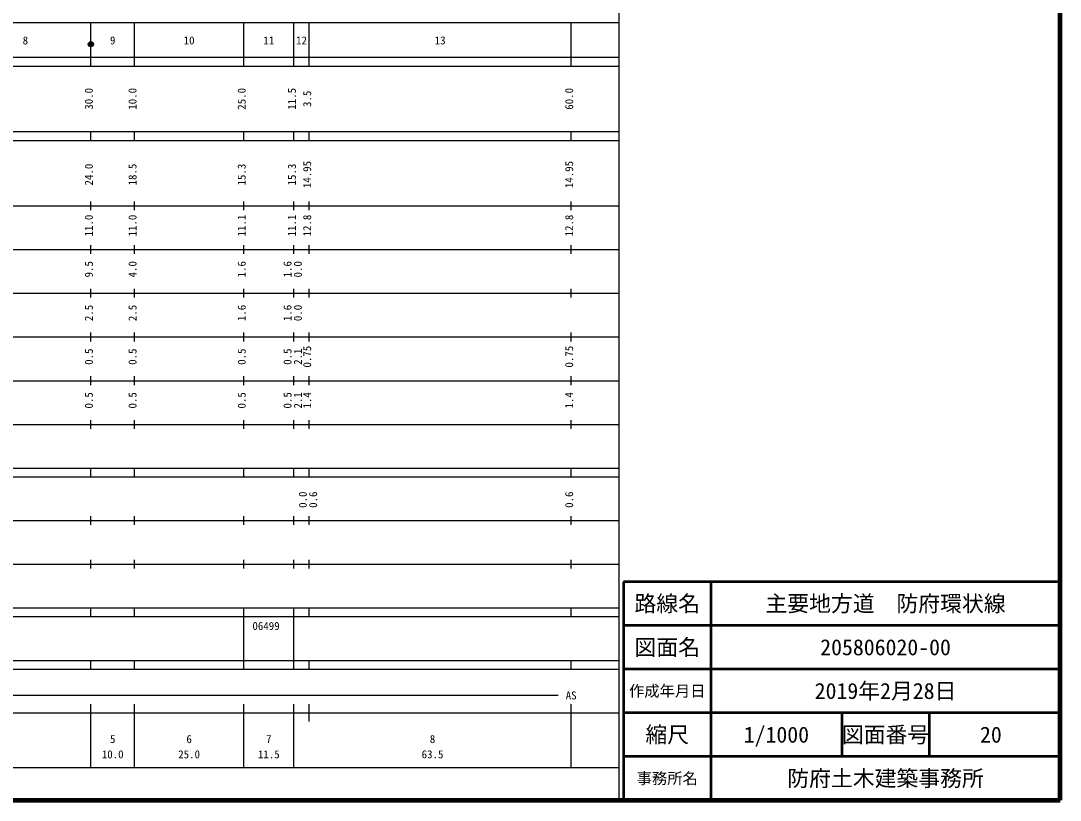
# Model space of a CAD drawing. Units: millimetres on the paper, enlarged 1000 times. Extents: x 40000 to 680000, y 20000 to 380000.
# Drawn here: x 441950 to 680000, y 20000 to 198357 of the extents above; entities that cross this region are included whole.
import ezdxf
from ezdxf.enums import TextEntityAlignment as Align

# ---------------------------------------------------------------- set-up
doc = ezdxf.new("R2010")
doc.units = ezdxf.units.MM
doc.header["$LTSCALE"] = 1000
for name, color, linetype, lineweight in [('M-TTL', 2, 'Continuous', 140), ('M-TTL-BAND', 7, 'Continuous', 25), ('M-TTL-FRAM', 2, 'Continuous', 50), ('M-TTL-LINE', 7, 'Continuous', 50)]:
    doc.layers.add(name, color=color, linetype=linetype, lineweight=lineweight)
doc.layers.add('M-TTL-TXT', color=7, linetype='Continuous')
doc.styles.add('ＭＳ ゴシック', font='')
doc.styles.get('ＭＳ ゴシック').set_extended_font_data('MS Gothic')

msp = doc.modelspace()

# ---------------------------------------------------------------- linework, layer by layer
at = {"layer": 'M-TTL'}
for p, q in [((680000, 20000), (680000, 380000)), ((40000, 20000), (680000, 20000))]:
    msp.add_line(p, q, dxfattribs=at)
at = {"layer": 'M-TTL-BAND'}
for p, q in [((579000, 20000), (579000, 370000)), ((68000, 198000), (579000, 198000)), ((458000, 188000), (458000, 198000)), ((468000, 188000), (468000, 198000)), ((493000, 188000), (493000, 198000)), ((504500, 188000), (504500, 198000)), ((508000, 188000), (508000, 198000)), ((568000, 188000), (568000, 198000)), ((40000, 190000), (579000, 190000)), ((40000, 188000), (579000, 188000)), ((40000, 173000), (579000, 173000)), ((458000, 171000), (458000, 173000)), ((468000, 171000), (468000, 173000)), ((493000, 171000), (493000, 173000)), ((504500, 171000), (504500, 173000)), ((508000, 171000), (508000, 173000)), ((568000, 171000), (568000, 173000)), ((40000, 171000), (579000, 171000)), ((40000, 156000), (579000, 156000)), ((458000, 155000), (458000, 157000)), ((468000, 155000), (468000, 157000)), ((493000, 155000), (493000, 157000)), ((504500, 155000), (504500, 157000)), ((508000, 155000), (508000, 157000)), ((568000, 155000), (568000, 157000)), ((46000, 146000), (579000, 146000)), ((458000, 145000), (458000, 147000)), ((468000, 145000), (468000, 147000)), ((493000, 145000), (493000, 147000)), ((504500, 145000), (504500, 147000)), ((508000, 145000), (508000, 147000)), ((568000, 145000), (568000, 147000)), ((52000, 136000), (579000, 136000)), ((458000, 135000), (458000, 137000)), ((468000, 135000), (468000, 137000)), ((493000, 135000), (493000, 137000)), ((504500, 135000), (504500, 137000)), ((508000, 135000), (508000, 137000)), ((568000, 135000), (568000, 137000)), ((458000, 125000), (458000, 127000)), ((468000, 125000), (468000, 127000)), ((493000, 125000), (493000, 127000)), ((504500, 125000), (504500, 127000)), ((508000, 125000), (508000, 127000)), ((568000, 125000), (568000, 127000)), ((46000, 126000), (579000, 126000)), ((458000, 115000), (458000, 117000)), ((468000, 115000), (468000, 117000)), ((493000, 115000), (493000, 117000)), ((504500, 115000), (504500, 117000)), ((508000, 115000), (508000, 117000)), ((568000, 115000), (568000, 117000)), ((52000, 116000), (579000, 116000)), ((46000, 106000), (579000, 106000)), ((458000, 105000), (458000, 107000)), ((468000, 105000), (468000, 107000)), ((493000, 105000), (493000, 107000)), ((504500, 105000), (504500, 107000)), ((508000, 105000), (508000, 107000)), ((568000, 105000), (568000, 107000)), ((40000, 96000), (579000, 96000)), ((458000, 94000), (458000, 96000)), ((468000, 94000), (468000, 96000)), ((493000, 94000), (493000, 96000)), ((504500, 94000), (504500, 96000)), ((508000, 94000), (508000, 96000)), ((568000, 94000), (568000, 96000)), ((40000, 94000), (579000, 94000)), ((49000, 84000), (579000, 84000)), ((458000, 83000), (458000, 85000)), ((468000, 83000), (468000, 85000)), ((493000, 83000), (493000, 85000)), ((504500, 83000), (504500, 85000)), ((508000, 83000), (508000, 85000)), ((568000, 83000), (568000, 85000)), ((40000, 74000), (579000, 74000)), ((458000, 73000), (458000, 75000)), ((468000, 73000), (468000, 75000)), ((493000, 73000), (493000, 75000)), ((504500, 73000), (504500, 75000)), ((508000, 73000), (508000, 75000)), ((568000, 73000), (568000, 75000)), ((40000, 64000), (579000, 64000)), ((40000, 62000), (579000, 62000)), ((458000, 62000), (458000, 64000)), ((468000, 62000), (468000, 64000)), ((493000, 62000), (493000, 64000)), ((493000, 62000), (493000, 64000)), ((493000, 52000), (493000, 62000)), ((504500, 62000), (504500, 64000)), ((504500, 52000), (504500, 62000)), ((508000, 62000), (508000, 64000)), ((568000, 62000), (568000, 64000)), ((40000, 52000), (579000, 52000)), ((40000, 50000), (579000, 50000)), ((458000, 50000), (458000, 52000)), ((468000, 50000), (468000, 52000)), ((493000, 50000), (493000, 52000)), ((493000, 50000), (493000, 52000)), ((504500, 50000), (504500, 52000)), ((508000, 50000), (508000, 52000)), ((568000, 50000), (568000, 52000)), ((71000, 44000), (565000, 44000)), ((458000, 27500), (458000, 42000)), ((468000, 27500), (468000, 42000)), ((493000, 27500), (493000, 42000)), ((504500, 27500), (504500, 42000)), ((508000, 38000), (508000, 42000)), ((568000, 27500), (568000, 42000)), ((40000, 40000), (579000, 40000)), ((68000, 27500), (579000, 27500))]:
    msp.add_line(p, q, dxfattribs=at)
for radius in [600, 500, 400, 300, 200, 100]:
    msp.add_circle((458000, 193000), radius, dxfattribs=at)
at = {"layer": 'M-TTL-FRAM'}
for p, q in [((680000, 70000), (580000, 70000)), ((580000, 70000), (580000, 20000))]:
    msp.add_line(p, q, dxfattribs=at)
at = {"layer": 'M-TTL-LINE'}
for p, q in [((600000, 70000), (600000, 20000)), ((680000, 60000), (580000, 60000)), ((680000, 50000), (580000, 50000)), ((680000, 40000), (580000, 40000)), ((630000, 40000), (630000, 30000)), ((650000, 40000), (650000, 30000)), ((680000, 30000), (580000, 30000))]:
    msp.add_line(p, q, dxfattribs=at)

# ---------------------------------------------------------------- texts
at = {"layer": 'M-TTL-BAND', "style": 'ＭＳ ゴシック'}
for s, p in [('8', (443000, 192405)), ('9', (463000, 192405)), ('10', (480500, 192405)), ('11', (498750, 192405)), ('12', (506250, 192405)), ('13', (538000, 192405)), ('AS', (568000, 42500)), ('5', (463000, 32523)), ('6', (480500, 32523)), ('7', (498750, 32523)), ('8', (536250, 32523)), ('10.0', (463000, 29033)), ('25.0', (480500, 29033)), ('11.5', (498750, 29033)), ('63.5', (536250, 29033))]:
    msp.add_text(s, height=1833, dxfattribs=at).set_placement(p, align=Align.BOTTOM_CENTER)
for s, p in [('30.0', (459000, 180500)), ('10.0', (469000, 180500)), ('25.0', (494000, 180500)), ('11.5', (505500, 180500)), ('3.5', (509000, 180500)), ('60.0', (569000, 180500)), ('24.0', (459000, 163174)), ('18.5', (469000, 163174)), ('15.3', (494000, 163174)), ('15.3', (505500, 163174)), ('14.95', (509000, 163174)), ('14.95', (569000, 163174)), ('11.0', (459000, 151500)), ('11.0', (469000, 151500)), ('11.1', (494000, 151500)), ('11.1', (505500, 151500)), ('12.8', (509000, 151500)), ('12.8', (569000, 151500)), ('9.5', (459000, 141500)), ('4.0', (469000, 141500)), ('1.6', (494000, 141500)), ('1.6', (504500, 141500)), ('0.0', (506870, 141500)), ('2.5', (459000, 131500)), ('2.5', (469000, 131500)), ('1.6', (494000, 131500)), ('1.6', (504500, 131500)), ('0.0', (506870, 131500)), ('0.75', (509000, 121500)), ('0.75', (569000, 121500)), ('0.5', (459000, 121500)), ('0.5', (469000, 121500)), ('0.5', (494000, 121500)), ('0.5', (504500, 121500)), ('2.1', (506870, 121500)), ('0.5', (459000, 111500)), ('0.5', (469000, 111500)), ('0.5', (494000, 111500)), ('0.5', (504500, 111500)), ('2.1', (506870, 111500)), ('1.4', (509000, 111500)), ('1.4', (569000, 111500)), ('0.0', (508000, 88764)), ('0.6', (510370, 88764)), ('0.6', (569000, 88764))]:
    msp.add_text(s, height=1833, rotation=90, dxfattribs=at).set_placement(p, align=Align.BOTTOM_CENTER)
msp.add_text('06499', height=1833, dxfattribs=at).set_placement((495000, 58405), align=Align.BOTTOM_LEFT)
at = {"layer": 'M-TTL-TXT', "style": 'ＭＳ ゴシック'}
for s, height, p in [('路線名', 3666, (590000, 65000)), ('路線名', 3666, (590000, 65000)), ('主要地方道\u3000防府環状線', 3666, (640000, 65000)), ('図面名', 3666, (590000, 55000)), ('図面名', 3666, (590000, 55000)), ('205806020-00', 3666, (640000, 55000)), ('作成年月日', 2566, (590000, 45000)), ('作成年月日', 2566, (590000, 45000)), ('2019年2月28日', 3666, (640000, 45000)), ('縮尺', 3666, (590000, 35000)), ('縮尺', 3666, (590000, 35000)), ('1/1000', 3666, (615000, 35000)), ('図面番号', 3666, (640000, 35000)), ('図面番号', 3666, (640000, 35000)), ('20', 3666, (664125, 35000)), ('事務所名', 2566, (590000, 25000)), ('事務所名', 2566, (590000, 25000)), ('防府土木建築事務所', 3666, (640000, 25000))]:
    msp.add_text(s, height=height, dxfattribs=at).set_placement(p, align=Align.MIDDLE_CENTER)

doc.saveas('drawing.dxf')
